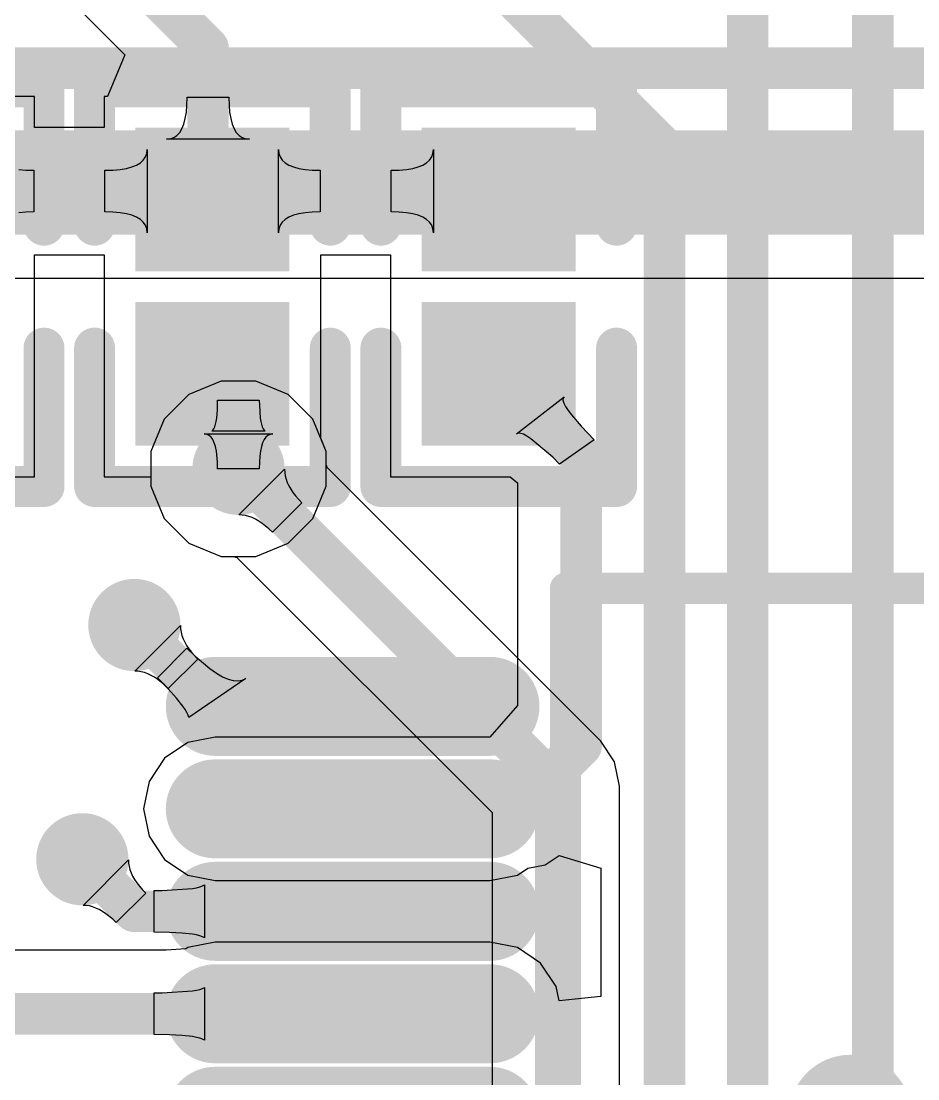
# Model space of a CAD drawing. Header units: millimetres. Extents: x -27 to 79, y -14 to 66.
# Drawn here: x 55.53 to 59.9, y 22.75 to 27.91 of the extents above; entities that cross this region are included whole.
import ezdxf

# ---------------------------------------------------------------- set-up
doc = ezdxf.new("R2010")
doc.units = ezdxf.units.MM
for name, color, linetype in [('BottomLayer', 5, 'Continuous'), ('TopLayer', 1, 'Continuous'), ('TopOverlay', 2, 'Continuous'), ('TopPaste', 8, 'Continuous'), ('TopSolder', 216, 'Continuous'), ('ViaHoleLayer', 16, 'Continuous')]:
    doc.layers.add(name, color=color, linetype=linetype)

msp = doc.modelspace()

# ---------------------------------------------------------------- hatches: boundary and pattern name
at = {"layer": 'BottomLayer'}
h = msp.add_hatch(color=5, dxfattribs=at)
edge = h.paths.add_edge_path()
edge.add_arc((56.5896506, 25.7286506), 0.22499828, 0, 360)
h = msp.add_hatch(color=5, dxfattribs=at)
edge = h.paths.add_edge_path()
edge.add_arc((56.0816506, 24.9666506), 0.22499828, 0, 360)
h = msp.add_hatch(color=5, dxfattribs=at)
edge = h.paths.add_edge_path()
edge.add_arc((55.82765059999999, 23.8236506), 0.22499828, 0, 360)
at = {"layer": 'TopLayer'}
for points in [[(56.13764743999999, 26.74265416), (56.13764743999999, 27.34265296), (56.78764868, 27.34265296), (56.78764868, 26.74265416)], [(57.53464744, 26.74265416), (57.53464744, 27.34265296), (58.18464868, 27.34265296), (58.18464868, 26.74265416)], [(56.13764743999999, 25.89265332), (56.13764743999999, 26.49265212), (56.78764868, 26.49265212), (56.78764868, 25.89265332)], [(57.53464744, 25.89265332), (57.53464744, 26.49265212), (58.18464868, 26.49265212), (58.18464868, 25.89265332)]]:
    msp.add_hatch(color=1, dxfattribs=at).paths.add_polyline_path(points)
h = msp.add_hatch(color=1, dxfattribs=at)
edge = h.paths.add_edge_path()
edge.add_arc((56.5896506, 25.7286506), 0.22499828, 0, 360)
h = msp.add_hatch(color=1, dxfattribs=at)
edge = h.paths.add_edge_path()
edge.add_arc((56.0816506, 24.9666506), 0.22499828, 0, 360)
h = msp.add_hatch(color=1, dxfattribs=at)
edge = h.paths.add_edge_path()
edge.add_arc((57.8166484, 24.5696486), 0.1400048, 270, 450)
edge.add_line((57.8166484, 24.7096534), (56.476646, 24.7096534))
edge.add_arc((56.476646, 24.5696486), 0.1400048, 90, 270)
edge.add_line((56.476646, 24.4296438), (57.8166484, 24.4296438))
h = msp.add_hatch(color=1, dxfattribs=at)
edge = h.paths.add_edge_path()
edge.add_arc((57.8166484, 24.0696496), 0.1400048, 270, 450)
edge.add_line((57.8166484, 24.2096544), (56.476646, 24.2096544))
edge.add_arc((56.476646, 24.0696496), 0.1400048, 90, 270)
edge.add_line((56.476646, 23.9296448), (57.8166484, 23.9296448))
h = msp.add_hatch(color=1, dxfattribs=at)
edge = h.paths.add_edge_path()
edge.add_arc((55.82765059999999, 23.8236506), 0.22499828, 0, 360)
h = msp.add_hatch(color=1, dxfattribs=at)
edge = h.paths.add_edge_path()
edge.add_arc((57.8166484, 23.5696506), 0.1400048, 270, 450)
edge.add_line((57.8166484, 23.7096554), (56.476646, 23.7096554))
edge.add_arc((56.476646, 23.5696506), 0.1400048, 90, 270)
edge.add_line((56.476646, 23.4296458), (57.8166484, 23.4296458))
h = msp.add_hatch(color=1, dxfattribs=at)
edge = h.paths.add_edge_path()
edge.add_arc((57.8166484, 23.0696516), 0.1400048, 270, 450)
edge.add_line((57.8166484, 23.2096564), (56.476646, 23.2096564))
edge.add_arc((56.476646, 23.0696516), 0.1400048, 90, 270)
edge.add_line((56.476646, 22.9296468), (57.8166484, 22.9296468))
at = {"layer": 'TopPaste'}
for points in [[(56.13764743999999, 26.74265416), (56.13764743999999, 27.34265296), (56.78764868, 27.34265296), (56.78764868, 26.74265416)], [(57.53464744, 26.74265416), (57.53464744, 27.34265296), (58.18464868, 27.34265296), (58.18464868, 26.74265416)], [(56.13764743999999, 25.89265332), (56.13764743999999, 26.49265212), (56.78764868, 26.49265212), (56.78764868, 25.89265332)], [(57.53464744, 25.89265332), (57.53464744, 26.49265212), (58.18464868, 26.49265212), (58.18464868, 25.89265332)]]:
    msp.add_hatch(color=8, dxfattribs=at).paths.add_polyline_path(points)
h = msp.add_hatch(color=8, dxfattribs=at)
edge = h.paths.add_edge_path()
edge.add_arc((57.8166484, 24.5696486), 0.1400048, 270, 450)
edge.add_line((57.8166484, 24.7096534), (56.476646, 24.7096534))
edge.add_arc((56.476646, 24.5696486), 0.1400048, 90, 270)
edge.add_line((56.476646, 24.4296438), (57.8166484, 24.4296438))
h = msp.add_hatch(color=8, dxfattribs=at)
edge = h.paths.add_edge_path()
edge.add_arc((57.8166484, 24.0696496), 0.1400048, 270, 450)
edge.add_line((57.8166484, 24.2096544), (56.476646, 24.2096544))
edge.add_arc((56.476646, 24.0696496), 0.1400048, 90, 270)
edge.add_line((56.476646, 23.9296448), (57.8166484, 23.9296448))
h = msp.add_hatch(color=8, dxfattribs=at)
edge = h.paths.add_edge_path()
edge.add_arc((57.8166484, 23.5696506), 0.1400048, 270, 450)
edge.add_line((57.8166484, 23.7096554), (56.476646, 23.7096554))
edge.add_arc((56.476646, 23.5696506), 0.1400048, 90, 270)
edge.add_line((56.476646, 23.4296458), (57.8166484, 23.4296458))
h = msp.add_hatch(color=8, dxfattribs=at)
edge = h.paths.add_edge_path()
edge.add_arc((57.8166484, 23.0696516), 0.1400048, 270, 450)
edge.add_line((57.8166484, 23.2096564), (56.476646, 23.2096564))
edge.add_arc((56.476646, 23.0696516), 0.1400048, 90, 270)
edge.add_line((56.476646, 22.9296468), (57.8166484, 22.9296468))
at = {"layer": 'TopSolder'}
for points in [[(56.08684744, 26.69185415999999), (56.08684744, 27.39345296), (56.83844867999999, 27.39345296), (56.83844867999999, 26.69185415999999)], [(57.48384743999999, 26.69185415999999), (57.48384743999999, 27.39345296), (58.23544868, 27.39345296), (58.23544868, 26.69185415999999)], [(56.08684744, 25.84185332), (56.08684744, 26.54345212), (56.83844867999999, 26.54345212), (56.83844867999999, 25.84185332)], [(57.48384743999999, 25.84185332), (57.48384743999999, 26.54345212), (58.23544868, 26.54345212), (58.23544868, 25.84185332)]]:
    msp.add_hatch(color=216, dxfattribs=at).paths.add_polyline_path(points)
h = msp.add_hatch(color=216, dxfattribs=at)
edge = h.paths.add_edge_path()
edge.add_arc((57.8166484, 24.5696486), 0.2416048, 270, 450)
edge.add_line((57.8166484, 24.8112534), (56.476646, 24.8112534))
edge.add_arc((56.476646, 24.5696486), 0.2416048, 90, 270)
edge.add_line((56.476646, 24.3280438), (57.8166484, 24.3280438))
h = msp.add_hatch(color=216, dxfattribs=at)
edge = h.paths.add_edge_path()
edge.add_arc((57.8166484, 24.0696496), 0.2416048, 270, 450)
edge.add_line((57.8166484, 24.3112544), (56.476646, 24.3112544))
edge.add_arc((56.476646, 24.0696496), 0.2416048, 90, 270)
edge.add_line((56.476646, 23.8280448), (57.8166484, 23.8280448))
h = msp.add_hatch(color=216, dxfattribs=at)
edge = h.paths.add_edge_path()
edge.add_arc((57.8166484, 23.5696506), 0.2416048, 270, 450)
edge.add_line((57.8166484, 23.8112554), (56.476646, 23.8112554))
edge.add_arc((56.476646, 23.5696506), 0.2416048, 90, 270)
edge.add_line((56.476646, 23.3280458), (57.8166484, 23.3280458))
h = msp.add_hatch(color=216, dxfattribs=at)
edge = h.paths.add_edge_path()
edge.add_arc((57.8166484, 23.0696516), 0.2416048, 270, 450)
edge.add_line((57.8166484, 23.3112564), (56.476646, 23.3112564))
edge.add_arc((56.476646, 23.0696516), 0.2416048, 90, 270)
edge.add_line((56.476646, 22.8280468), (57.8166484, 22.8280468))
h = msp.add_hatch(color=216, dxfattribs=at)
edge = h.paths.add_edge_path()
edge.add_arc((57.8166484, 22.5696526), 0.2416048, 270, 450)
edge.add_line((57.8166484, 22.8112574), (56.476646, 22.8112574))
edge.add_arc((56.476646, 22.5696526), 0.2416048, 90, 270)
edge.add_line((56.476646, 22.3280478), (57.8166484, 22.3280478))
at = {"layer": 'ViaHoleLayer'}
h = msp.add_hatch(color=16, dxfattribs=at)
edge = h.paths.add_edge_path()
edge.add_arc((56.5896506, 25.7286506), 0.0999998, 0, 360)
h = msp.add_hatch(color=16, dxfattribs=at)
edge = h.paths.add_edge_path()
edge.add_arc((56.0816506, 24.9666506), 0.0999998, 0, 360)
h = msp.add_hatch(color=16, dxfattribs=at)
edge = h.paths.add_edge_path()
edge.add_arc((55.82765059999999, 23.8236506), 0.0999998, 0, 360)

# ---------------------------------------------------------------- linework, layer by layer
at = {"layer": 'BottomLayer'}
for p, q in [((54.17665059999999, 26.65949456), (64.90556488, 26.65949456)), ((56.50447678, 26.15684888), (56.34709584, 26.09165978)), ((56.67482441999999, 26.15684888), (56.50447678, 26.15684888)), ((56.83220536, 26.09165978), (56.67482441999999, 26.15684888)), ((56.34709584, 26.09165978), (56.22664141999999, 25.97120536)), ((56.95265978, 25.97120536), (56.83220536, 26.09165978)), ((56.22664141999999, 25.97120536), (56.16145232, 25.81382442)), ((57.01784888, 25.81382442), (56.95265978, 25.97120536)), ((56.16145232, 25.81382442), (56.16145232, 25.64347678)), ((57.01784888, 25.75094926), (57.01784888, 25.81382442)), ((56.59190104, 25.50366248), (56.81463872, 25.72640016)), ((56.81463872, 25.72640016), (56.81533976, 25.71067756)), ((56.81533976, 25.71067756), (56.81775783999999, 25.69482034)), ((57.01989611999999, 25.74261806), (57.01784888, 25.75094926)), ((57.02015266, 25.7419094), (57.01989611999999, 25.74261806)), ((57.02028728, 25.74102294), (57.02015266, 25.7419094)), ((57.02063018, 25.73963356), (57.02028728, 25.74102294)), ((57.02121691999999, 25.73859724), (57.02063018, 25.73963356)), ((57.0243843, 25.73383474), (57.02121691999999, 25.73859724)), ((57.02573812, 25.73205928), (57.0243843, 25.73383474)), ((58.35780047999999, 24.39999946), (57.02573812, 25.73205928)), ((56.81775783999999, 25.69482034), (56.82189295999999, 25.6788285)), ((56.82189295999999, 25.6788285), (56.82774512, 25.6626995)), ((56.82774512, 25.6626995), (56.83531432, 25.64643334)), ((56.16145232, 25.64347678), (56.22664141999999, 25.48609584)), ((56.83531432, 25.64643334), (56.84460056, 25.6300351)), ((56.84460056, 25.6300351), (56.8556013, 25.6134997)), ((56.8556013, 25.6134997), (56.86831907999999, 25.59682714)), ((56.89890576, 25.56307816), (56.75522303999999, 25.41939544)), ((56.86831907999999, 25.59682714), (56.8827539, 25.58001996)), ((56.8827539, 25.58001996), (56.89890576, 25.56307816)), ((56.60762363999999, 25.50296144), (56.59190104, 25.50366248)), ((56.62348085999999, 25.50054336), (56.60762363999999, 25.50296144)), ((56.63947269999999, 25.49640824), (56.62348085999999, 25.50054336)), ((56.65560169999999, 25.49055608), (56.63947269999999, 25.49640824)), ((56.22664141999999, 25.48609584), (56.34709584, 25.36564142)), ((56.67186786, 25.48298688), (56.65560169999999, 25.49055608)), ((56.6882661, 25.47370064), (56.67186786, 25.48298688)), ((56.7048015, 25.4626999), (56.6882661, 25.47370064)), ((56.73828123999999, 25.4355473), (56.7048015, 25.4626999)), ((56.75522303999999, 25.41939544), (56.73828123999999, 25.4355473)), ((56.34709584, 25.36564142), (56.50447678, 25.30045232)), ((56.50447678, 25.30045232), (56.56735193999999, 25.30045232)), ((56.56735193999999, 25.30045232), (56.57568314, 25.29840508)), ((56.57568314, 25.29840508), (56.5763918, 25.29814854)), ((56.5763918, 25.29814854), (56.57727826, 25.29801392)), ((56.57727826, 25.29801392), (56.57866509999999, 25.29767356)), ((56.57866509999999, 25.29767356), (56.57970903999999, 25.29708174)), ((56.57970903999999, 25.29708174), (56.58189598, 25.29562632)), ((56.58189598, 25.29562632), (56.58867778, 25.29012722)), ((56.58867778, 25.29012722), (57.82728084, 24.05152162)), ((58.4251689, 24.2991767), (58.35780047999999, 24.39999946)), ((58.44882392, 24.18024882), (58.4251689, 24.2991767)), ((58.44882392, 22.2280607), (58.44882392, 24.18024882)), ((57.82728084, 24.05152162), (57.82728084, 22.30553578))]:
    msp.add_line(p, q, dxfattribs=at)
for points, const_width in [([(49.09705192, 27.6844506), (61.97445059999999, 27.6844506)], 0.2032), ([(54.17665059999999, 27.1256506), (63.19365059999999, 27.1256506)], 0.508), ([(56.5896506, 25.7286506), (58.13805238, 24.18024882)], 0.2032), ([(58.13805238, 21.9186506), (58.13805238, 24.18024882)], 0.2032)]:
    msp.add_lwpolyline(points, dxfattribs=dict(at, const_width=const_width))
at = {"layer": 'BottomLayer', "const_width": 0.1016}
for points in [[(56.5388506, 25.7286506, 1), (56.64045059999999, 25.7286506, 1)], [(58.08725238, 24.18024882, 1), (58.18885238, 24.18024882, 1)], [(58.08725238, 24.18024882, 1), (58.18885238, 24.18024882, 1)]]:
    msp.add_lwpolyline(points, format="xyb", close=True, dxfattribs=at)
at = {"layer": 'TopLayer'}
for p, q in [((55.37566776, 28.40813724), (56.03475203999999, 27.74905296)), ((56.03475203999999, 27.74905296), (55.95058151999999, 27.54585296)), ((55.59384867999999, 27.54585296), (54.53744998, 27.54585296)), ((55.59384867999999, 27.39492362), (55.59384867999999, 27.54585296)), ((55.95058151999999, 27.54585296), (55.93444743999999, 27.54585296)), ((55.93444743999999, 27.54585296), (55.93444743999999, 27.39492362)), ((56.33826425999999, 27.50361784), (56.33928026, 27.54280496)), ((56.33928026, 27.54280496), (56.54248026, 27.54280496)), ((56.54248026, 27.54280496), (56.54349625999999, 27.50361784)), ((56.33013626, 27.43761848), (56.33521626, 27.46855568)), ((56.33521626, 27.46855568), (56.33826425999999, 27.50361784)), ((56.54349625999999, 27.50361784), (56.54654426, 27.46855568)), ((56.54654426, 27.46855568), (56.55162426, 27.43761848)), ((56.31388026, 27.38811896), (56.32302425999999, 27.41080624)), ((56.32302425999999, 27.41080624), (56.33013626, 27.43761848)), ((56.55162426, 27.43761848), (56.55873625999999, 27.41080624)), ((56.55873625999999, 27.41080624), (56.56788026, 27.38811896)), ((55.93444743999999, 27.39492362), (55.59384867999999, 27.39492362)), ((56.27425626, 27.34480688), (56.28949626, 27.35511928)), ((56.28949626, 27.35511928), (56.30270426, 27.36955664)), ((56.30270426, 27.36955664), (56.31388026, 27.38811896)), ((56.56788026, 27.38811896), (56.57905626, 27.36955664)), ((56.57905626, 27.36955664), (56.59226426, 27.35511928)), ((56.59226426, 27.35511928), (56.60750426, 27.34480688)), ((56.23768026, 27.33655696), (56.25698426, 27.33861944)), ((56.64408026, 27.33655696), (56.23768026, 27.33655696)), ((56.25698426, 27.33861944), (56.27425626, 27.34480688)), ((56.60750426, 27.34480688), (56.62477626, 27.33861944)), ((56.62477626, 27.33861944), (56.64408026, 27.33655696)), ((56.12518112, 27.23553608), (56.13549352, 27.25077608)), ((56.13549352, 27.25077608), (56.14168095999999, 27.26804808)), ((56.14168095999999, 27.26804808), (56.14374344, 27.28735208)), ((56.14374344, 27.28735208), (56.14374344, 26.88095208)), ((56.78460068, 26.88095208), (56.78460068, 27.28735208)), ((56.78460068, 27.28735208), (56.78663268, 27.26804808)), ((56.78663268, 27.26804808), (56.79272868, 27.25077608)), ((56.79272868, 27.25077608), (56.80288868, 27.23553608)), ((57.52218111999999, 27.23553608), (57.53249352, 27.25077608)), ((57.53249352, 27.25077608), (57.53868095999999, 27.26804808)), ((57.53868095999999, 27.26804808), (57.54074343999999, 27.28735208)), ((57.54074343999999, 27.28735208), (57.54074343999999, 26.88095208)), ((56.04268192, 27.19489608), (56.06949416, 27.20200808)), ((56.06949416, 27.20200808), (56.09218144, 27.21115208)), ((56.09218144, 27.21115208), (56.11074376, 27.22232808)), ((56.11074376, 27.22232808), (56.12518112, 27.23553608)), ((56.80288868, 27.23553608), (56.81711268, 27.22232808)), ((56.81711268, 27.22232808), (56.83540067999999, 27.21115208)), ((56.83540067999999, 27.21115208), (56.85775268, 27.20200808)), ((56.85775268, 27.20200808), (56.88416867999999, 27.19489608)), ((57.43968192000001, 27.19489608), (57.46649416, 27.20200808)), ((57.46649416, 27.20200808), (57.48918144, 27.21115208)), ((57.48918144, 27.21115208), (57.50774376, 27.22232808)), ((57.50774376, 27.22232808), (57.52218111999999, 27.23553608)), ((55.51764868, 27.18981608), (55.55219268, 27.18676808)), ((55.55219268, 27.18676808), (55.59080067999999, 27.18575208)), ((55.59080067999999, 27.18575208), (55.59080067999999, 26.98255208)), ((55.93749544, 27.18575208), (55.97668255999999, 27.18676808)), ((55.93749544, 26.98255208), (55.93749544, 27.18575208)), ((55.97668255999999, 27.18676808), (56.01174472, 27.18981608)), ((56.01174472, 27.18981608), (56.04268192, 27.19489608)), ((56.88416867999999, 27.19489608), (56.91464867999999, 27.18981608)), ((56.91464867999999, 27.18981608), (56.94919268, 27.18676808)), ((56.94919268, 27.18676808), (56.98780068, 27.18575208)), ((56.98780068, 27.18575208), (56.98780068, 26.98255208)), ((57.33449544, 27.18575208), (57.37368256, 27.18676808)), ((57.33449544, 26.98255208), (57.33449544, 27.18575208)), ((57.37368256, 27.18676808), (57.40874472, 27.18981608)), ((57.40874472, 27.18981608), (57.43968192000001, 27.19489608)), ((55.55219268, 26.98153608), (55.51764868, 26.97848808)), ((55.59080067999999, 26.98255208), (55.55219268, 26.98153608)), ((55.97668255999999, 26.98153608), (55.93749544, 26.98255208)), ((56.01174472, 26.97848808), (55.97668255999999, 26.98153608)), ((56.04268192, 26.97340808), (56.01174472, 26.97848808)), ((56.06949416, 26.96629608), (56.04268192, 26.97340808)), ((56.09218144, 26.95715208), (56.06949416, 26.96629608)), ((56.11074376, 26.94597608), (56.09218144, 26.95715208)), ((56.12518112, 26.93276808), (56.11074376, 26.94597608)), ((56.81711268, 26.94597608), (56.80288868, 26.93276808)), ((56.83540067999999, 26.95715208), (56.81711268, 26.94597608)), ((56.85775268, 26.96629608), (56.83540067999999, 26.95715208)), ((56.88416867999999, 26.97340808), (56.85775268, 26.96629608)), ((56.91464867999999, 26.97848808), (56.88416867999999, 26.97340808)), ((56.94919268, 26.98153608), (56.91464867999999, 26.97848808)), ((56.98780068, 26.98255208), (56.94919268, 26.98153608)), ((57.37368256, 26.98153608), (57.33449544, 26.98255208)), ((57.40874472, 26.97848808), (57.37368256, 26.98153608)), ((57.43968192000001, 26.97340808), (57.40874472, 26.97848808)), ((57.46649416, 26.96629608), (57.43968192000001, 26.97340808)), ((57.48918144, 26.95715208), (57.46649416, 26.96629608)), ((57.50774376, 26.94597608), (57.48918144, 26.95715208)), ((57.52218111999999, 26.93276808), (57.50774376, 26.94597608)), ((56.13549352, 26.91752808), (56.12518112, 26.93276808)), ((56.14168095999999, 26.90025608), (56.13549352, 26.91752808)), ((56.14374344, 26.88095208), (56.14168095999999, 26.90025608)), ((56.78663268, 26.90025608), (56.78460068, 26.88095208)), ((56.79272868, 26.91752808), (56.78663268, 26.90025608)), ((56.80288868, 26.93276808), (56.79272868, 26.91752808)), ((57.53249352, 26.91752808), (57.52218111999999, 26.93276808)), ((57.53868095999999, 26.90025608), (57.53249352, 26.91752808)), ((57.54074343999999, 26.88095208), (57.53868095999999, 26.90025608)), ((55.59384867999999, 25.68945332), (55.59384867999999, 26.77338053999999)), ((55.59384867999999, 26.77338053999999), (55.93444743999999, 26.77338053999999)), ((55.93444743999999, 26.77338053999999), (55.93444743999999, 25.68945332)), ((56.99084868, 25.87900844), (56.99084868, 26.77338053999999)), ((56.99084868, 26.77338053999999), (57.33144744, 26.77338053999999)), ((57.33144744, 26.77338053999999), (57.33144744, 25.68945332)), ((56.48688728, 26.01611002), (56.4880506, 26.06440558)), ((56.4880506, 26.06440558), (56.6912506, 26.06440558)), ((56.6912506, 26.06440558), (56.69154016, 26.03914528)), ((57.94689198, 25.89874932), (58.17855268, 26.08040758)), ((58.17366572, 26.0733286), (58.17312724, 26.06316098)), ((58.17312724, 26.06316098), (58.17693469999999, 26.0499098)), ((58.17855268, 26.08040758), (58.17366572, 26.0733286)), ((56.48339986, 25.97670446), (56.48688728, 26.01611002)), ((56.69154016, 26.03914528), (56.69590134, 25.97670446)), ((58.17693469999999, 26.0499098), (58.18508809999999, 26.03356998)), ((58.18508809999999, 26.03356998), (58.19758744, 26.01414152)), ((58.19758744, 26.01414152), (58.21443272, 25.99162696)), ((56.47758579999999, 25.94618636), (56.48078365999999, 25.96033416)), ((56.48078365999999, 25.96033416), (56.48339986, 25.97670446)), ((56.69590134, 25.97670446), (56.69851754, 25.96033416)), ((56.69851754, 25.96033416), (56.7017154, 25.94618636)), ((58.21443272, 25.99162696), (58.26116617999999, 25.937337)), ((56.45898283999999, 25.91182016), (56.46450734, 25.91707796)), ((56.72031835999999, 25.91182016), (56.45898283999999, 25.91182016)), ((56.46450734, 25.91707796), (56.46944764, 25.92455826)), ((56.46944764, 25.92455826), (56.47380882, 25.93426106)), ((56.47380882, 25.93426106), (56.47758579999999, 25.94618636)), ((56.7017154, 25.94618636), (56.70549238, 25.93426106)), ((56.70549238, 25.93426106), (56.70985356, 25.92455826)), ((56.70985356, 25.92455826), (56.71479386, 25.91707796)), ((56.71479386, 25.91707796), (56.72031835999999, 25.91182016)), ((58.26116617999999, 25.937337), (58.32528593999999, 25.8707001)), ((56.43503571999999, 25.89704752), (56.42259988, 25.89874932)), ((56.42259988, 25.89874932), (56.75670132, 25.89874932)), ((56.44616092, 25.89194466), (56.43503571999999, 25.89704752)), ((56.45598056, 25.88344074), (56.44616092, 25.89194466)), ((56.46448955999999, 25.87153322), (56.45598056, 25.88344074)), ((56.47168792, 25.85622464), (56.46448955999999, 25.87153322)), ((56.47757817999999, 25.837515), (56.47168792, 25.85622464)), ((56.70761328, 25.85622464), (56.70172302, 25.837515)), ((56.71481163999999, 25.87153322), (56.70761328, 25.85622464)), ((56.72332064, 25.88344074), (56.71481163999999, 25.87153322)), ((56.73314027999999, 25.89194466), (56.72332064, 25.88344074)), ((56.74426548, 25.89704752), (56.73314027999999, 25.89194466)), ((56.75670132, 25.89874932), (56.74426548, 25.89704752)), ((57.01784888, 25.81382442), (56.99084868, 25.87900844)), ((57.95534256, 25.90226468), (57.94689198, 25.89874932)), ((57.96657444, 25.90173636), (57.95534256, 25.90226468)), ((57.98059016, 25.89716944), (57.96657444, 25.90173636)), ((57.99738718, 25.88855884), (57.98059016, 25.89716944)), ((58.01696803999999, 25.87590456), (57.99738718, 25.88855884)), ((58.12310956, 25.78487858), (58.01696803999999, 25.87590456)), ((58.32528593999999, 25.8707001), (58.15659946, 25.75201606)), ((56.48216033999999, 25.81540176), (56.47757817999999, 25.837515)), ((56.48739528, 25.76096956), (56.48216033999999, 25.81540176)), ((56.69714085999999, 25.81540176), (56.69386934, 25.78988492)), ((56.70172302, 25.837515), (56.69714085999999, 25.81540176)), ((57.01784888, 25.64347678), (57.01784888, 25.81382442)), ((56.4880506, 25.7286506), (56.48739528, 25.76096956)), ((56.69190592, 25.76096956), (56.6912506, 25.7286506)), ((56.69386934, 25.78988492), (56.69190592, 25.76096956)), ((58.15659946, 25.75201606), (58.12310956, 25.78487858)), ((56.6912506, 25.7286506), (56.4880506, 25.7286506)), ((55.49560656, 25.68945332), (55.59384867999999, 25.68945332)), ((55.93444743999999, 25.68945332), (56.16145232, 25.68945332)), ((56.16145232, 25.68945332), (56.16145232, 25.64347678)), ((57.33144744, 25.68945332), (57.91612496, 25.68945332)), ((57.91612496, 25.68945332), (57.95068166, 25.6598166)), ((57.95068166, 25.6598166), (57.95068166, 24.57421298)), ((56.16145232, 25.64347678), (56.22664141999999, 25.48609584)), ((56.95265978, 25.48609584), (57.01784888, 25.64347678)), ((56.22664141999999, 25.48609584), (56.34709584, 25.36564142)), ((56.83220536, 25.36564142), (56.95265978, 25.48609584)), ((56.34709584, 25.36564142), (56.50447678, 25.30045232)), ((56.67482441999999, 25.30045232), (56.83220536, 25.36564142)), ((56.50447678, 25.30045232), (56.67482441999999, 25.30045232)), ((56.08319237999999, 24.7416574), (56.3066311, 24.9636915)), ((56.3066311, 24.9636915), (56.30728642, 24.94796128)), ((56.30728642, 24.94796128), (56.30966132, 24.93209644)), ((56.30966132, 24.93209644), (56.31376088, 24.91609698)), ((56.31376088, 24.91609698), (56.31958002, 24.8999629)), ((56.31958002, 24.8999629), (56.32712128, 24.8836942)), ((56.32712128, 24.8836942), (56.33638466, 24.86729088)), ((56.19407862, 24.70953656), (56.33801026, 24.8529729)), ((56.33638466, 24.86729088), (56.34737016, 24.8507504)), ((56.33801026, 24.8529729), (56.37757838, 24.8148094)), ((56.34737016, 24.8507504), (56.36007777999999, 24.83407784)), ((56.36007777999999, 24.83407784), (56.37450751999999, 24.81726812)), ((56.39065684, 24.80032378), (56.24646612, 24.65714906)), ((56.37450751999999, 24.81726812), (56.39065684, 24.80032378)), ((56.37757838, 24.8148094), (56.44949594, 24.75414404)), ((56.09890481999999, 24.7409081), (56.08319237999999, 24.7416574)), ((56.11475695999999, 24.73844684), (56.09890481999999, 24.7409081)), ((56.13074372, 24.73427616), (56.11475695999999, 24.73844684)), ((56.1468651, 24.72839098), (56.13074372, 24.73427616)), ((56.16312618, 24.72079638), (56.1468651, 24.72839098)), ((56.17952188, 24.71148982), (56.16312618, 24.72079638)), ((56.44949594, 24.75414404), (56.48184284, 24.73163964)), ((56.48184284, 24.73163964), (56.51178435999999, 24.71435748)), ((56.1960522, 24.7004713), (56.17952188, 24.71148982)), ((56.24619942, 24.65582318), (56.19407862, 24.70953656)), ((56.22952432, 24.67330092), (56.1960522, 24.7004713)), ((56.24646612, 24.65714906), (56.22952432, 24.67330092)), ((56.62537823999999, 24.70623964), (56.34763685999999, 24.51621208)), ((56.51178435999999, 24.71435748), (56.53931796, 24.70229248)), ((56.53931796, 24.70229248), (56.56444364, 24.69544972)), ((56.56444364, 24.69544972), (56.5871614, 24.69382666)), ((56.5871614, 24.69382666), (56.60747378, 24.6974233)), ((56.60747378, 24.6974233), (56.62537823999999, 24.70623964)), ((56.28761666, 24.60963582), (56.24619942, 24.65582318)), ((56.3183278, 24.57097194), (56.28761666, 24.60963582)), ((56.32966889999999, 24.5544594), (56.3183278, 24.57097194)), ((57.95068166, 24.57421298), (57.81664586, 24.41957778)), ((56.33833538, 24.539829), (56.32966889999999, 24.5544594)), ((56.3443247, 24.52708074), (56.33833538, 24.539829)), ((56.34763685999999, 24.51621208), (56.3443247, 24.52708074)), ((56.476646, 24.41957778), (56.34273466, 24.3929408)), ((57.81664586, 24.41957778), (56.476646, 24.41957778)), ((56.34273466, 24.3929408), (56.22920936, 24.31708624)), ((56.22920936, 24.31708624), (56.1533548, 24.20356094)), ((56.1533548, 24.20356094), (56.12671782, 24.0696496)), ((56.12671782, 24.0696496), (56.1533548, 23.93573826)), ((56.1533548, 23.93573826), (56.22920936, 23.82221296)), ((55.83118627999999, 23.59867772), (56.05262347999999, 23.82011492)), ((56.05262347999999, 23.82011492), (56.05324831999999, 23.8047149)), ((56.05324831999999, 23.8047149), (56.05560797999999, 23.78913708)), ((56.22920936, 23.82221296), (56.34273466, 23.7463584)), ((58.00118701999999, 23.78018612), (58.08687392, 23.79722952)), ((58.08687392, 23.79722952), (58.15388166, 23.84200464)), ((58.15388166, 23.84200464), (58.35708166, 23.78019374)), ((56.05560797999999, 23.78913708), (56.05970245999999, 23.77338146)), ((56.05970245999999, 23.77338146), (56.06552922, 23.7574455)), ((56.06552922, 23.7574455), (56.0730908, 23.74133174)), ((56.0730908, 23.74133174), (56.0823872, 23.72503764)), ((56.34273466, 23.7463584), (56.476646, 23.71972142)), ((57.8166484, 23.71972142), (57.95055974, 23.7463584)), ((57.95055974, 23.7463584), (58.00118701999999, 23.78018612)), ((58.35708166, 23.78019374), (58.35708166, 23.15348684)), ((56.0823872, 23.72503764), (56.09341588, 23.70856574)), ((56.09341588, 23.70856574), (56.10617938, 23.69191604)), ((56.10617938, 23.69191604), (56.12067516, 23.675086)), ((56.38399949999999, 23.68468212), (56.40031391999999, 23.68879184)), ((56.40031391999999, 23.68879184), (56.41338222, 23.69345274)), ((56.41338222, 23.69345274), (56.42320948, 23.69865974)), ((56.42320948, 23.69865974), (56.42320948, 23.44064146)), ((56.476646, 23.71972142), (57.8166484, 23.71972142)), ((56.13690576, 23.65807816), (55.99322304, 23.51439544)), ((56.12067516, 23.675086), (56.13690576, 23.65807816)), ((56.17898594, 23.6712506), (56.21800541999999, 23.67152492)), ((56.17898594, 23.4680506), (56.17898594, 23.6712506)), ((56.21800541999999, 23.67152492), (56.36444404, 23.6811185)), ((56.36444404, 23.6811185), (56.38399949999999, 23.68468212)), ((55.8465863, 23.59805288), (55.83118627999999, 23.59867772)), ((55.86216412, 23.59569322), (55.8465863, 23.59805288)), ((55.87791974, 23.59159874), (55.86216412, 23.59569322)), ((55.8938557, 23.58577198), (55.87791974, 23.59159874)), ((55.90996946, 23.5782104), (55.8938557, 23.58577198)), ((55.92626356, 23.568914), (55.90996946, 23.5782104)), ((55.94273546, 23.55788532), (55.92626356, 23.568914)), ((55.97621519999999, 23.53062604), (55.94273546, 23.55788532)), ((55.99322304, 23.51439544), (55.97621519999999, 23.53062604)), ((56.25377878, 23.46695332), (56.17898594, 23.4680506)), ((56.3155973, 23.46366402), (56.25377878, 23.46695332)), ((56.36444404, 23.4581827), (56.3155973, 23.46366402)), ((56.38399949999999, 23.45461908), (56.36444404, 23.4581827)), ((56.40031391999999, 23.45050936), (56.38399949999999, 23.45461908)), ((56.41338222, 23.44584846), (56.40031391999999, 23.45050936)), ((56.42320948, 23.44064146), (56.41338222, 23.44584846)), ((56.23741863999999, 23.38042314), (55.44969352, 23.38042314)), ((56.33341031999999, 23.38671218), (56.23741863999999, 23.38042314)), ((56.34273466, 23.3929428), (56.33341031999999, 23.38671218)), ((56.476646, 23.41957978), (56.34273466, 23.3929428)), ((57.8166484, 23.41957978), (56.476646, 23.41957978)), ((57.95055974, 23.3929428), (57.8166484, 23.41957978)), ((58.06408503999999, 23.31708824), (57.95055974, 23.3929428)), ((58.1399396, 23.20356294), (58.06408503999999, 23.31708824)), ((56.21800541999999, 23.17152592), (56.36444404, 23.1811195)), ((56.36444404, 23.1811195), (56.38399949999999, 23.18468312)), ((56.38399949999999, 23.18468312), (56.40031391999999, 23.18879284)), ((56.40031391999999, 23.18879284), (56.41338222, 23.19345374)), ((56.41338222, 23.19345374), (56.42320948, 23.19866074)), ((56.42320948, 23.19866074), (56.42320948, 22.94064246)), ((58.15388166, 23.13347418), (58.1399396, 23.20356294)), ((56.17898594, 23.1712516), (56.21800541999999, 23.17152592)), ((56.17898594, 22.9680516), (56.17898594, 23.1712516)), ((58.35708166, 23.15348684), (58.15388166, 23.13347418)), ((56.25377878, 22.96695432), (56.17898594, 22.9680516)), ((56.3155973, 22.96366502), (56.25377878, 22.96695432)), ((56.36444404, 22.9581837), (56.3155973, 22.96366502)), ((56.38399949999999, 22.95462008), (56.36444404, 22.9581837)), ((56.40031391999999, 22.95051036), (56.38399949999999, 22.95462008)), ((56.41338222, 22.94584946), (56.40031391999999, 22.95051036)), ((56.42320948, 22.94064246), (56.41338222, 22.94584946))]:
    msp.add_line(p, q, dxfattribs=at)
at = {"layer": 'TopLayer', "const_width": 0.2032}
for points in [[(59.07425319999999, 21.28314768), (59.07425319999999, 32.80304844)], [(59.68487174, 21.18665562), (59.68487174, 30.30601254)], [(55.59541586, 28.62788534), (56.44088026, 27.78242094)], [(57.60044868, 28.35790366), (58.6678532, 27.29049914)], [(56.44088026, 27.10591988), (56.44088026, 27.78242094)], [(58.6678532, 21.5838532), (58.6678532, 27.29049914)], [(56.44088026, 27.10591988), (56.46264805999999, 27.08415208)], [(54.21814911999999, 27.08415208), (56.46264805999999, 27.08415208)], [(56.46264805999999, 27.08415208), (57.81814954, 27.08415208)], [(56.46264805999999, 27.04265356), (56.46264805999999, 27.08415208)], [(57.81814954, 27.08415208), (57.85964806, 27.04265356)], [(56.46264805999999, 26.19265272), (56.5896506, 26.06565018)], [(57.85964806, 26.19265272), (57.88464928, 26.19265272)], [(57.88464928, 26.19265272), (58.08304868, 25.99425332)], [(56.5896506, 25.7286506), (56.5896506, 26.06565018)], [(58.08304868, 25.9692521), (58.08304868, 25.99425332)], [(58.08304868, 25.9692521), (58.2614532, 25.79084758)], [(58.2614532, 24.3778532), (58.2614532, 25.79084758)], [(56.0816506, 24.9656473), (56.0816506, 24.9666506)], [(56.0816506, 24.9656473), (56.4776493, 24.5696486)], [(56.4776493, 24.5696486), (57.1466472, 24.5696486)], [(57.96794604, 24.08434604), (58.2614532, 24.3778532)], [(57.13195076, 24.08434604), (57.1466472, 24.0696496)], [(57.1466472, 24.0696496), (57.16134364, 24.08434604)], [(57.16134364, 24.08434604), (57.96794604, 24.08434604)], [(55.82765059999999, 23.8236506), (56.0816506, 23.5696506)], [(56.0816506, 23.5696506), (57.1466472, 23.5696506)], [(55.25143382, 23.0696516), (57.1466472, 23.0696516)]]:
    msp.add_lwpolyline(points, dxfattribs=at)
at = {"layer": 'TopLayer', "const_width": 0.1016}
for points in [[(56.39008025999999, 27.78242094, 1), (56.49168026, 27.78242094, 1)], [(56.39008025999999, 27.78242094, 1), (56.49168026, 27.78242094, 1)], [(58.6170532, 27.29049914, 1), (58.7186532, 27.29049914, 1)], [(58.6170532, 27.29049914, 1), (58.7186532, 27.29049914, 1)], [(56.39008025999999, 27.10591988, 1), (56.49168026, 27.10591988, 1)], [(56.39008025999999, 27.10591988, 1), (56.49168026, 27.10591988, 1)], [(56.41184806, 27.08415208, 1), (56.51344806, 27.08415208, 1)], [(56.41184806, 27.08415208, 1), (56.51344806, 27.08415208, 1)], [(56.41184806, 27.08415208, 1), (56.51344806, 27.08415208, 1)], [(56.41184806, 27.08415208, 1), (56.51344806, 27.08415208, 1)], [(57.76734953999999, 27.08415208, 1), (57.86894954, 27.08415208, 1)], [(57.76734953999999, 27.08415208, 1), (57.86894954, 27.08415208, 1)], [(56.41184806, 27.04265356, 1), (56.51344806, 27.04265356, 1)], [(57.80884806, 27.04265356, 1), (57.91044805999999, 27.04265356, 1)], [(56.41184806, 26.19265272, 1), (56.51344806, 26.19265272, 1)], [(57.80884806, 26.19265272, 1), (57.91044805999999, 26.19265272, 1)], [(57.83384928, 26.19265272, 1), (57.93544928, 26.19265272, 1)], [(57.83384928, 26.19265272, 1), (57.93544928, 26.19265272, 1)], [(56.5388506, 26.06565018, 1), (56.64045059999999, 26.06565018, 1)], [(56.5388506, 26.06565018, 1), (56.64045059999999, 26.06565018, 1)], [(58.03224868, 25.99425332, 1), (58.13384867999999, 25.99425332, 1)], [(58.03224868, 25.99425332, 1), (58.13384867999999, 25.99425332, 1)], [(58.03224868, 25.9692521, 1), (58.13384867999999, 25.9692521, 1)], [(58.03224868, 25.9692521, 1), (58.13384867999999, 25.9692521, 1)], [(58.2106532, 25.79084758, 1), (58.3122532, 25.79084758, 1)], [(58.2106532, 25.79084758, 1), (58.3122532, 25.79084758, 1)], [(56.5388506, 25.7286506, 1), (56.64045059999999, 25.7286506, 1)], [(56.03085059999999, 24.9666506, 1), (56.13245059999999, 24.9666506, 1)], [(56.03085059999999, 24.9656473, 1), (56.13245059999999, 24.9656473, 1)], [(56.03085059999999, 24.9656473, 1), (56.13245059999999, 24.9656473, 1)], [(56.42684929999999, 24.5696486, 1), (56.5284493, 24.5696486, 1)], [(56.42684929999999, 24.5696486, 1), (56.5284493, 24.5696486, 1)], [(57.09584719999999, 24.5696486, 1), (57.1974472, 24.5696486, 1)], [(58.2106532, 24.3778532, 1), (58.3122532, 24.3778532, 1)], [(58.2106532, 24.3778532, 1), (58.3122532, 24.3778532, 1)], [(57.08115076, 24.08434604, 1), (57.18275076, 24.08434604, 1)], [(57.09584719999999, 24.0696496, 1), (57.1974472, 24.0696496, 1)], [(57.09584719999999, 24.0696496, 1), (57.1974472, 24.0696496, 1)], [(57.11054364, 24.08434604, 1), (57.21214363999999, 24.08434604, 1)], [(57.11054364, 24.08434604, 1), (57.21214363999999, 24.08434604, 1)], [(57.91714604, 24.08434604, 1), (58.01874604, 24.08434604, 1)], [(57.91714604, 24.08434604, 1), (58.01874604, 24.08434604, 1)], [(55.7768506, 23.8236506, 1), (55.8784506, 23.8236506, 1)], [(56.03085059999999, 23.5696506, 1), (56.13245059999999, 23.5696506, 1)], [(56.03085059999999, 23.5696506, 1), (56.13245059999999, 23.5696506, 1)], [(57.09584719999999, 23.5696506, 1), (57.1974472, 23.5696506, 1)], [(57.09584719999999, 23.0696516, 1), (57.1974472, 23.0696516, 1)]]:
    msp.add_lwpolyline(points, format="xyb", close=True, dxfattribs=at)
at = {"layer": 'TopOverlay'}
for points, const_width in [([(54.49065048, 27.59264992), (55.64065072, 27.59264992)], 0.1999996), ([(55.64065072, 26.91765), (55.64065072, 27.59264992)], 0.1999996), ([(55.88765048, 26.91765), (55.88765048, 27.59264992)], 0.1999996), ([(55.88765048, 27.59264992), (57.03765071999999, 27.59264992)], 0.1999996), ([(57.03765071999999, 26.91765), (57.03765071999999, 27.59264992)], 0.1999996), ([(57.28465048, 26.91765), (57.28465048, 27.59264992)], 0.1999996), ([(57.28465048, 27.59264992), (58.43465071999999, 27.59264992)], 0.1999996), ([(58.43465071999999, 26.91765), (58.43465071999999, 27.59264992)], 0.1999996), ([(55.64065072, 25.64265128), (55.64065072, 26.3176512)], 0.1999996), ([(55.88765048, 25.64265128), (55.88765048, 26.3176512)], 0.1999996), ([(57.03765071999999, 25.64265128), (57.03765071999999, 26.3176512)], 0.1999996), ([(57.28465048, 25.64265128), (57.28465048, 26.3176512)], 0.1999996), ([(58.43465071999999, 25.64265128), (58.43465071999999, 26.3176512)], 0.1999996), ([(54.49065048, 25.64265128), (55.64065072, 25.64265128)], 0.1999996), ([(55.88765048, 25.64265128), (57.03765071999999, 25.64265128)], 0.1999996), ([(57.28465048, 25.64265128), (58.43465071999999, 25.64265128)], 0.1999996), ([(58.18525319999999, 21.9934536), (58.18525319999999, 25.1458476)], 0.1524), ([(58.18525319999999, 25.1458476), (60.328048, 25.1458476)], 0.1524)]:
    msp.add_lwpolyline(points, dxfattribs=dict(at, const_width=const_width))
for points, const_width in [([(55.59065081999999, 27.59264992, 1), (55.69065061999999, 27.59264992, 1)], 0.0999998), ([(55.59065081999999, 27.59264992, 1), (55.69065061999999, 27.59264992, 1)], 0.0999998), ([(55.83765057999999, 27.59264992, 1), (55.93765037999999, 27.59264992, 1)], 0.0999998), ([(55.83765057999999, 27.59264992, 1), (55.93765037999999, 27.59264992, 1)], 0.0999998), ([(56.98765082, 27.59264992, 1), (57.08765062, 27.59264992, 1)], 0.0999998), ([(56.98765082, 27.59264992, 1), (57.08765062, 27.59264992, 1)], 0.0999998), ([(57.23465058, 27.59264992, 1), (57.33465038, 27.59264992, 1)], 0.0999998), ([(57.23465058, 27.59264992, 1), (57.33465038, 27.59264992, 1)], 0.0999998), ([(58.38465082, 27.59264992, 1), (58.48465061999999, 27.59264992, 1)], 0.0999998), ([(58.38465082, 27.59264992, 1), (58.48465061999999, 27.59264992, 1)], 0.0999998), ([(55.59065081999999, 26.91765, 1), (55.69065061999999, 26.91765, 1)], 0.0999998), ([(55.83765057999999, 26.91765, 1), (55.93765037999999, 26.91765, 1)], 0.0999998), ([(56.98765082, 26.91765, 1), (57.08765062, 26.91765, 1)], 0.0999998), ([(57.23465058, 26.91765, 1), (57.33465038, 26.91765, 1)], 0.0999998), ([(58.38465082, 26.91765, 1), (58.48465061999999, 26.91765, 1)], 0.0999998), ([(55.59065081999999, 26.3176512, 1), (55.69065061999999, 26.3176512, 1)], 0.0999998), ([(55.83765057999999, 26.3176512, 1), (55.93765037999999, 26.3176512, 1)], 0.0999998), ([(56.98765082, 26.3176512, 1), (57.08765062, 26.3176512, 1)], 0.0999998), ([(57.23465058, 26.3176512, 1), (57.33465038, 26.3176512, 1)], 0.0999998), ([(58.38465082, 26.3176512, 1), (58.48465061999999, 26.3176512, 1)], 0.0999998), ([(55.59065081999999, 25.64265128, 1), (55.69065061999999, 25.64265128, 1)], 0.0999998), ([(55.59065081999999, 25.64265128, 1), (55.69065061999999, 25.64265128, 1)], 0.0999998), ([(55.83765057999999, 25.64265128, 1), (55.93765037999999, 25.64265128, 1)], 0.0999998), ([(55.83765057999999, 25.64265128, 1), (55.93765037999999, 25.64265128, 1)], 0.0999998), ([(56.98765082, 25.64265128, 1), (57.08765062, 25.64265128, 1)], 0.0999998), ([(56.98765082, 25.64265128, 1), (57.08765062, 25.64265128, 1)], 0.0999998), ([(57.23465058, 25.64265128, 1), (57.33465038, 25.64265128, 1)], 0.0999998), ([(57.23465058, 25.64265128, 1), (57.33465038, 25.64265128, 1)], 0.0999998), ([(58.38465082, 25.64265128, 1), (58.48465061999999, 25.64265128, 1)], 0.0999998), ([(58.38465082, 25.64265128, 1), (58.48465061999999, 25.64265128, 1)], 0.0999998), ([(58.14715319999999, 25.1458476, 1), (58.22335319999999, 25.1458476, 1)], 0.0762), ([(58.14715319999999, 25.1458476, 1), (58.22335319999999, 25.1458476, 1)], 0.0762), ([(59.72578859999999, 22.5696526, 1), (59.4255606, 22.5696526, 1)], 0.2999994)]:
    msp.add_lwpolyline(points, format="xyb", close=True, dxfattribs=dict(at, const_width=const_width))

doc.saveas('drawing.dxf')
